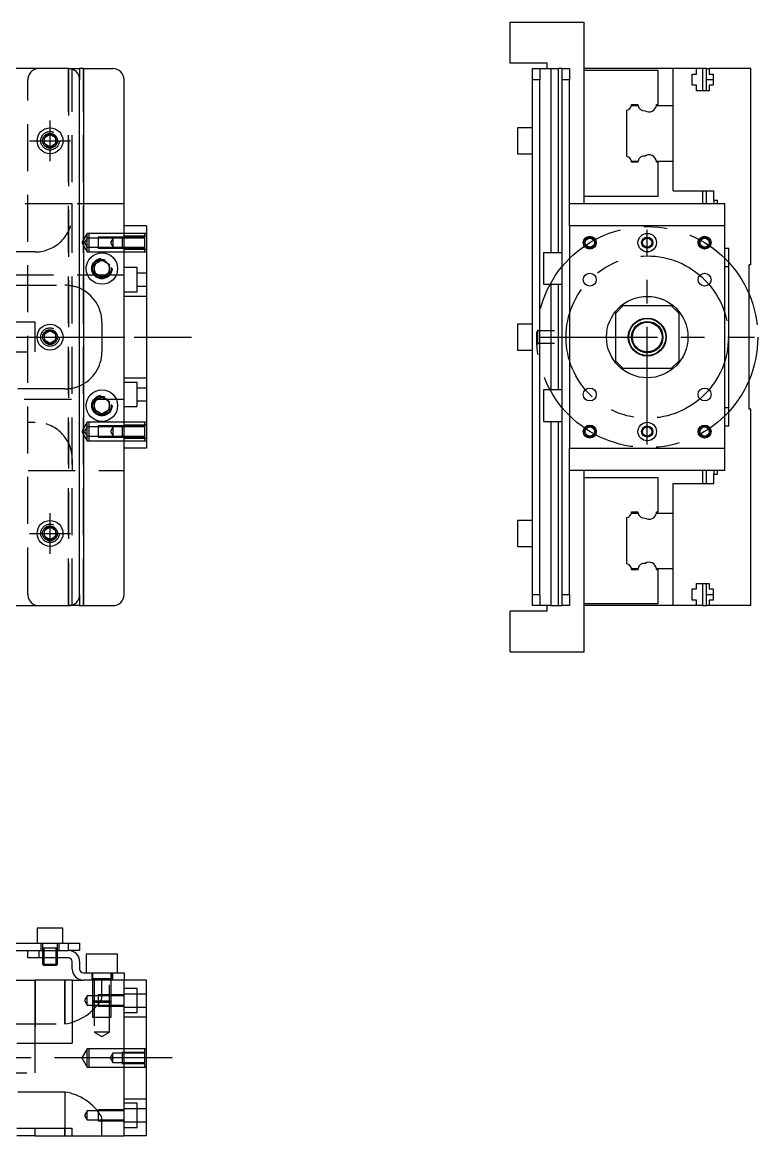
# Model space of a CAD drawing. Extents: x -14 to 557, y -282 to 87.
# Drawn here: x 358.5 to 557.1, y -215.6 to 85 of the extents above; entities that cross this region are included whole.
import ezdxf

# ---------------------------------------------------------------- set-up
doc = ezdxf.new("R2010")
doc.units = 0
doc.linetypes.add('CENTER', pattern=[50.8, 31.75, -6.35, 6.35, -6.35])
doc.linetypes.add('DASHED', pattern=[19.05, 12.7, -6.35])
doc.layers.get('0').update_dxf_attribs({"linetype": 'CONTINUOUS'})
doc.layers.add('CENTER', color=1, linetype='CENTER')

msp = doc.modelspace()

# ---------------------------------------------------------------- linework, layer by layer
at = {"color": 7, "linetype": 'CONTINUOUS'}
for p, q in [((490.25, 74), (490.25, 85)), ((490.25, 85), (510.25, 85)), ((510.25, 36), (510.25, 85)), ((371, 72.5), (3, 72.5)), ((371, 72.5), (374, 72.5)), ((374, 72.5), (374, 69.5)), ((375, 72.5), (374, 72.5)), ((375, 72.5), (375, -72.5)), ((375, 72.5), (383, 72.5)), ((500.25, 74), (490.25, 74)), ((496.25, 72.5), (498.25, 72.5)), ((496.25, 69.5), (496.25, 72.5)), ((498.25, 72.5), (498.25, 69.5)), ((498.25, 72.5), (501.25, 72.5)), ((500.25, 72.5), (500.25, 74)), ((501.25, 72.5), (501.25, 22.75)), ((501.25, 72.5), (503.25, 72.5)), ((503.25, 22.75), (503.25, 72.5)), ((504.25, 72.5), (503.25, 72.5)), ((504.25, 72.5), (506.25, 72.5)), ((504.25, 69.5), (504.25, 72.5)), ((506.25, 72.5), (506.25, 69.5)), ((534.25, 72.5), (510.25, 72.5)), ((540.55, 72.5), (534.25, 72.5)), ((534.25, 62.5), (534.25, 72.5)), ((542.25, 72.5), (540.55, 72.5)), ((540.55, 71), (540.55, 72.5)), ((542.25, 66.5), (542.25, 72.5)), ((543.25, 72.5), (542.25, 72.5)), ((543.25, 72.5), (543.95, 72.5)), ((543.25, 69.5), (543.25, 72.5)), ((543.95, 72.5), (543.95, 71)), ((555.25, 72.5), (543.95, 72.5)), ((555.25, 19.5), (555.25, 72.5)), ((374, -69.5), (374, 69.5)), ((386, -69.5), (386, 69.5)), ((498.25, 69.5), (496.25, 69.5)), ((496.25, -69.5), (496.25, 69.5)), ((498.25, -69.5), (498.25, 69.5)), ((506.25, 69.5), (504.25, 69.5)), ((504.25, -69.5), (504.25, 69.5)), ((506.25, 36), (506.25, 69.5)), ((530.25, 72), (510.25, 72)), ((530.25, 62.8), (530.25, 72)), ((539.4, 71), (540.55, 71)), ((539.4, 68), (539.4, 71)), ((545.1, 69.5), (543.25, 69.5)), ((543.25, 66.5), (543.25, 69.5)), ((543.95, 71), (545.1, 71)), ((545.1, 71), (545.1, 68)), ((540.55, 68), (539.4, 68)), ((540.55, 66.5), (540.55, 68)), ((543.95, 66.5), (540.55, 66.5)), ((543.95, 68), (543.95, 66.5)), ((545.1, 68), (543.95, 68)), ((521.75, 48.752272), (521.75, 61.247728)), ((523.002272, 62.5), (524.77668, 62.5)), ((523.047056, 62.8), (524.75, 62.8)), ((529.727372, 62.5), (534.25, 62.5)), ((529.75, 62.8), (530.25, 62.8)), ((534.25, 47.5), (534.25, 62.5)), ((534.25, 47.5), (534.25, 62.5)), ((364.5, 53.866026), (366, 54.73205)), ((366, 54.73205), (367.5, 53.866026)), ((492.25, 56.5), (492.25, 53)), ((496.25, 56.5), (492.25, 56.5)), ((364.5, 52.133974), (364.5, 53.866026)), ((366, 51.26795), (364.5, 52.133974)), ((367.5, 52.133974), (366, 51.26795)), ((367.5, 53.866026), (367.5, 52.133974)), ((492.25, 53), (492.25, 49.5)), ((492.25, 49.5), (496.25, 49.5)), ((523.002272, 47.5), (524.77668, 47.5)), ((524.75, 47.2), (523.047056, 47.2)), ((529.727372, 47.5), (534.25, 47.5)), ((530.25, 47.2), (529.75, 47.2)), ((530.25, 38), (530.25, 47.2)), ((534.25, 39.5), (534.25, 47.5)), ((534.25, 39.5), (545.25, 39.5)), ((542.25, 36), (542.25, 39.5)), ((543.25, 36), (543.25, 39.5)), ((545.25, 37), (545.25, 39.5)), ((530.25, 38), (510.25, 38)), ((545.25, 37), (546.25, 37)), ((545.25, 37), (545.25, 36)), ((546.25, 36), (546.25, 37)), ((386.005, -36), (386.005, 36)), ((506.25, 30), (506.25, 36)), ((506.25, 30), (506.25, 36)), ((548.25, 36), (506.25, 36)), ((548.25, 30), (548.25, 36)), ((392.005, 30), (386.005, 30)), ((392.005, 30), (392.005, -30)), ((506.25, 30), (506.25, -30)), ((548.25, 30), (506.25, 30)), ((548.25, -30), (548.25, 30)), ((499.25, 22.75), (499.25, 18.5)), ((504.25, 22.75), (499.25, 22.75)), ((548.25, 24), (549.25, 24)), ((549.25, -24), (549.25, 24)), ((378.005, 19.6547), (380.005, 20.809402)), ((378.005, 17.3453), (378.005, 19.6547)), ((380.005, 20.809402), (382.005, 19.6547)), ((382.005, 19.6547), (382.005, 17.3453)), ((499.25, 18.5), (499.25, 14.25)), ((549.25, 19), (548.25, 19)), ((554.75, -19.5), (554.75, 19.5)), ((555.25, 19.5), (554.75, 19.5)), ((380.005, 16.190598), (378.005, 17.3453)), ((382.005, 17.3453), (380.005, 16.190598)), ((499.25, 14.25), (504.25, 14.25)), ((501.25, 14.25), (501.25, -14.25)), ((503.25, -14.25), (503.25, 14.25)), ((520.75, 8.5), (518.75, 6.5)), ((518.75, -6.5), (518.75, 6.5)), ((520.75, 8.5), (533.75, 8.5)), ((535.75, 6.5), (533.75, 8.5)), ((535.75, 6.5), (535.75, -6.5)), ((492.25, 3.5), (492.25, 0)), ((496.25, 3.5), (492.25, 3.5)), ((364.505, 0.866026), (366.005, 1.73205)), ((364.505, -0.866026), (364.505, 0.866026)), ((366.005, 1.73205), (367.505, 0.866026)), ((367.505, 0.866026), (367.505, -0.866026)), ((492.25, 0), (492.25, -3.5)), ((497.65, 2.000006), (497.65, 1.65)), ((497.65, 2.000006), (497.65, 0)), ((497.65, 2.000006), (497.65, -2.000006)), ((497.65, 1.65), (497.65, 0)), ((498.25, 1.65), (497.65, 1.65)), ((497.65, 0), (497.65, -1.415062)), ((500.25, 1.65), (498.25, 1.65)), ((502.25, 1.65), (500.25, 1.65)), ((366.005, -1.73205), (364.505, -0.866026)), ((367.505, -0.866026), (366.005, -1.73205)), ((497.65, -1.415062), (497.65, -2.000006)), ((497.65, -1.65), (498.25, -1.65)), ((498.25, -1.65), (500.25, -1.65)), ((500.25, -1.65), (502.25, -1.65)), ((492.25, -3.5), (496.25, -3.5)), ((518.75, -6.5), (520.75, -8.5)), ((533.75, -8.5), (520.75, -8.5)), ((533.75, -8.5), (535.75, -6.5)), ((499.25, -14.25), (499.25, -18.5)), ((504.25, -14.25), (499.25, -14.25)), ((378.005, -17.3453), (380.005, -16.190598)), ((378.005, -19.6547), (378.005, -17.3453)), ((380.005, -16.190598), (382.005, -17.3453)), ((382.005, -17.3453), (382.005, -19.6547)), ((380.005, -20.809402), (378.005, -19.6547)), ((382.005, -19.6547), (380.005, -20.809402)), ((499.25, -18.5), (499.25, -22.75)), ((548.25, -19), (549.25, -19)), ((555.25, -19.5), (554.75, -19.5)), ((555.25, -72.5), (555.25, -19.5)), ((499.25, -22.75), (504.25, -22.75)), ((501.25, -22.75), (501.25, -72.5)), ((503.25, -72.5), (503.25, -22.75)), ((548.25, -24), (549.25, -24)), ((392.005, -30), (386.005, -30)), ((506.25, -36), (506.25, -30)), ((506.25, -30), (548.25, -30)), ((506.25, -36), (506.25, -30)), ((548.25, -36), (548.25, -30)), ((506.25, -69.5), (506.25, -36)), ((548.25, -36), (506.25, -36)), ((510.25, -85), (510.25, -36)), ((542.25, -39.5), (542.25, -36)), ((543.25, -39.5), (543.25, -36)), ((545.25, -36), (545.25, -37)), ((546.25, -37), (546.25, -36)), ((530.25, -38), (510.25, -38)), ((530.25, -47.2), (530.25, -38)), ((545.25, -37), (546.25, -37)), ((545.25, -39.5), (545.25, -37)), ((534.25, -39.5), (545.25, -39.5)), ((534.25, -47.5), (534.25, -39.5)), ((523.002272, -47.5), (524.77668, -47.5)), ((523.047056, -47.2), (524.75, -47.2)), ((529.727372, -47.5), (534.25, -47.5)), ((529.75, -47.2), (530.25, -47.2)), ((534.25, -62.5), (534.25, -47.5)), ((534.25, -62.5), (534.25, -47.5)), ((492.25, -49.5), (492.25, -53)), ((496.25, -49.5), (492.25, -49.5)), ((521.75, -61.247728), (521.75, -48.752272)), ((364.5, -52.133974), (366, -51.26795)), ((364.5, -53.866026), (364.5, -52.133974)), ((366, -54.73205), (364.5, -53.866026)), ((366, -51.26795), (367.5, -52.133974)), ((367.5, -53.866026), (366, -54.73205)), ((367.5, -52.133974), (367.5, -53.866026)), ((492.25, -53), (492.25, -56.5)), ((492.25, -56.5), (496.25, -56.5)), ((523.002272, -62.5), (524.77668, -62.5)), ((524.75, -62.8), (523.047056, -62.8)), ((529.727372, -62.5), (534.25, -62.5)), ((530.25, -62.8), (529.75, -62.8)), ((530.25, -72), (530.25, -62.8)), ((534.25, -72.5), (534.25, -62.5)), ((539.4, -68), (540.55, -68)), ((539.4, -71), (539.4, -68)), ((540.55, -66.5), (543.95, -66.5)), ((540.55, -68), (540.55, -66.5)), ((542.25, -72.5), (542.25, -66.5)), ((543.25, -69.5), (543.25, -66.5)), ((543.95, -66.5), (543.95, -68)), ((543.95, -68), (545.1, -68)), ((545.1, -68), (545.1, -71)), ((374, -69.5), (374, -72.5)), ((496.25, -69.5), (498.25, -69.5)), ((496.25, -72.5), (496.25, -69.5)), ((498.25, -69.5), (498.25, -72.5)), ((504.25, -69.5), (506.25, -69.5)), ((504.25, -72.5), (504.25, -69.5)), ((506.25, -69.5), (506.25, -72.5)), ((530.25, -72), (510.25, -72)), ((540.55, -71), (539.4, -71)), ((540.55, -72.5), (540.55, -71)), ((543.25, -69.5), (545.1, -69.5)), ((543.25, -72.5), (543.25, -69.5)), ((543.95, -71), (543.95, -72.5)), ((545.1, -71), (543.95, -71)), ((3, -72.5), (371, -72.5)), ((374, -72.5), (371, -72.5)), ((374, -72.5), (375, -72.5)), ((375, -72.5), (383, -72.5)), ((490.25, -85), (490.25, -74)), ((500.25, -74), (490.25, -74)), ((498.25, -72.5), (496.25, -72.5)), ((501.25, -72.5), (498.25, -72.5)), ((500.25, -74), (500.25, -72.5)), ((501.25, -72.5), (503.25, -72.5)), ((503.25, -72.5), (504.25, -72.5)), ((506.25, -72.5), (504.25, -72.5)), ((534.25, -72.5), (510.25, -72.5)), ((540.55, -72.5), (534.25, -72.5)), ((542.25, -72.5), (540.55, -72.5)), ((542.25, -72.5), (543.25, -72.5)), ((543.95, -72.5), (543.25, -72.5)), ((555.25, -72.5), (543.95, -72.5)), ((490.25, -85), (510.25, -85)), ((369.5, -159.63), (362.5, -159.63)), ((362.5, -159.63), (362.5, -163.63)), ((369.5, -163.63), (369.5, -159.63)), ((262, -163.63), (371, -163.63)), ((371, -165.63), (371, -163.63)), ((371, -163.63), (374, -163.63)), ((374, -163.63), (374, -165.63)), ((262, -165.63), (363, -165.63)), ((360, -167.63), (360, -165.63)), ((363, -167.63), (360, -167.63)), ((363, -165.63), (371, -165.63)), ((363, -165.63), (363, -167.63)), ((363, -165.63), (371, -165.63)), ((371, -167.63), (363, -167.63)), ((364, -167.63), (364, -169.28)), ((364.35, -167.63), (364.35, -169.63)), ((367.65, -169.63), (367.65, -167.63)), ((368, -169.28), (368, -167.63)), ((374, -165.63), (371, -165.63)), ((384.25, -166.63), (375.75, -166.63)), ((375.75, -166.63), (375.75, -171.63)), ((384.25, -171.63), (384.25, -166.63)), ((364, -169.28), (368, -169.28)), ((364, -169.28), (364.35, -169.63)), ((367.65, -169.63), (364.35, -169.63)), ((367.65, -169.63), (368, -169.28)), ((372, -170.63), (372, -168.63)), ((374, -168.63), (374, -170.63)), ((322, -173.63), (362, -173.63)), ((362, -190.63), (362, -173.63)), ((372, -173.63), (362, -173.63)), ((372, -173.63), (375, -173.63)), ((372, -173.63), (372, -190.63)), ((375, -171.63), (383, -171.63)), ((383, -173.63), (375, -173.63)), ((383, -173.63), (383, -171.63)), ((383, -171.63), (386, -171.63)), ((386, -173.63), (383, -173.63)), ((386, -171.63), (386, -173.63)), ((392, -173.63), (386, -173.63)), ((386, -215.63), (386, -173.63)), ((392, -173.63), (392, -215.63)), ((357, -190.63), (372, -190.63)), ((357, -213.63), (372, -213.63)), ((362, -215.63), (357, -215.63)), ((362, -215.63), (362, -213.63)), ((362, -215.63), (372, -215.63)), ((372, -215.63), (372, -213.63)), ((372, -215.63), (386, -215.63)), ((392, -215.63), (386, -215.63))]:
    msp.add_line(p, q, dxfattribs=at)
at = {"color": 3, "linetype": 'DASHED'}
for p, q in [((371, -72.5), (371, 72.5)), ((371, 72.5), (371, -72.5)), ((372, -72.5), (372, 72.5)), ((375, -72.5), (375, 72.5)), ((360, -69.5), (360, 69.5)), ((364, 53), (364.030168, 53.346066)), ((372.005, 36), (322.005, 36)), ((386.005, 36), (372.005, 36)), ((372.005, 33), (372.005, 36)), ((376.005, 28), (374.561624, 25.5)), ((376.005, 26.75), (376.005, 28)), ((376.505, 28), (376.005, 28)), ((376.505, 28), (376.505, 23)), ((386.005, 28), (376.505, 28)), ((391.505, 28), (386.005, 28)), ((392.005, 27.25), (386.005, 27.25)), ((391.505, 28), (391.505, 23)), ((392.005, 28), (391.505, 28)), ((374.561624, 25.5), (376.005, 23)), ((376.005, 26.75), (375.283312, 25.5)), ((375.283312, 25.5), (376.005, 24.25)), ((376.005, 24.25), (376.005, 26.75)), ((379.005, 26.75), (376.005, 26.75)), ((376.005, 23), (376.005, 24.25)), ((376.005, 24.25), (379.005, 24.25)), ((379.005, 26.999994), (379.005, 24.000006)), ((386.005, 26.999994), (379.005, 26.999994)), ((386.005, 26.75), (379.005, 26.75)), ((379.005, 24.25), (386.005, 24.25)), ((383.005, 26.75), (382.283312, 25.5)), ((382.283312, 25.5), (383.005, 24.25)), ((383.005, 24.25), (383.005, 26.75)), ((385.505, 26.999994), (385.505, 24.000006)), ((391.505, 26.999994), (386.005, 26.999994)), ((391.505, 26.75), (386.005, 26.75)), ((386.005, 24.25), (391.505, 24.25)), ((362.005, 23), (322.005, 23)), ((376.005, 23), (376.505, 23)), ((376.505, 23), (386.005, 23)), ((379.005, 24.000006), (386.005, 24.000006)), ((386.005, 24.000006), (391.505, 24.000006)), ((386.005, 23.75), (392.005, 23.75)), ((386.005, 23), (391.505, 23)), ((391.505, 23), (392.005, 23)), ((382.488582, 18.786038), (382.505, 18.5)), ((389.505, 18.75), (386.005, 18.75)), ((389.505, 12.25), (389.505, 18.75)), ((386.005, 16.75), (340.005, 16.75)), ((392.005, 17.25), (389.505, 17.25)), ((355.005, 14), (370.005, 14)), ((386.005, 12.25), (389.505, 12.25)), ((389.505, 13.75), (392.005, 13.75)), ((392.005, 11), (386.005, 11)), ((362.005, 4), (347.005, 4)), ((362.005, 0), (362.005, 4)), ((380.005, 4), (380.005, -4)), ((362.005, -4), (362.005, 0)), ((364.005, 0), (364.028172, 0.30356)), ((347.005, -4), (362.005, -4)), ((386.005, -11), (392.005, -11)), ((370.005, -14), (355.005, -14)), ((389.505, -12.25), (386.005, -12.25)), ((389.505, -18.75), (389.505, -12.25)), ((392.005, -13.75), (389.505, -13.75)), ((340.005, -16.75), (386.005, -16.75)), ((389.505, -17.25), (392.005, -17.25)), ((382.488582, -18.213962), (382.505, -18.5)), ((386.005, -18.75), (389.505, -18.75)), ((322.005, -23), (362.005, -23)), ((376.005, -23), (374.561624, -25.5)), ((376.005, -24.25), (376.005, -23)), ((376.505, -23), (376.005, -23)), ((376.505, -23), (376.505, -28)), ((386.005, -23), (376.505, -23)), ((379.005, -24.000006), (379.005, -26.999994)), ((386.005, -24.000006), (379.005, -24.000006)), ((385.505, -24.000006), (385.505, -26.999994)), ((391.505, -23), (386.005, -23)), ((392.005, -23.75), (386.005, -23.75)), ((391.505, -24.000006), (386.005, -24.000006)), ((391.505, -23), (391.505, -28)), ((392.005, -23), (391.505, -23)), ((374.561624, -25.5), (376.005, -28)), ((376.005, -24.25), (375.283312, -25.5)), ((375.283312, -25.5), (376.005, -26.75)), ((376.005, -26.75), (376.005, -24.25)), ((379.005, -24.25), (376.005, -24.25)), ((376.005, -28), (376.005, -26.75)), ((376.005, -26.75), (379.005, -26.75)), ((386.005, -24.25), (379.005, -24.25)), ((379.005, -26.75), (386.005, -26.75)), ((379.005, -26.999994), (386.005, -26.999994)), ((383.005, -24.25), (382.283312, -25.5)), ((382.283312, -25.5), (383.005, -26.75)), ((383.005, -26.75), (383.005, -24.25)), ((391.505, -24.25), (386.005, -24.25)), ((386.005, -26.75), (391.505, -26.75)), ((386.005, -26.999994), (391.505, -26.999994)), ((376.005, -28), (376.505, -28)), ((376.505, -28), (386.005, -28)), ((386.005, -27.25), (392.005, -27.25)), ((386.005, -28), (391.505, -28)), ((391.505, -28), (392.005, -28)), ((372.005, -33), (372.005, -36)), ((322.005, -36), (386.005, -36)), ((367.973226, -52.673844), (368, -53)), ((363.5, -163.63), (363.5, -165.63)), ((368.000006, -165.03), (363.999994, -165.03)), ((364, -163.63), (364, -167.63)), ((364.35, -165.03), (364.35, -167.63)), ((367.65, -167.63), (367.65, -165.03)), ((368, -167.63), (368, -163.63)), ((368.5, -165.63), (368.5, -163.63)), ((364.000006, -165.63), (364.000006, -167.63)), ((367.999994, -167.63), (367.999994, -165.63)), ((362, -173.63), (362, -190.63)), ((370, -173.63), (370, -185.434212)), ((370, -185.434212), (370, -173.63)), ((377.25, -171.63), (377.25, -173.63)), ((382.500006, -173.23), (377.499994, -173.23)), ((377.500006, -171.63), (377.500006, -183.63)), ((377.9, -173.23), (377.9, -187.63)), ((380, -178.364622), (380, -173.63)), ((382.1, -187.63), (382.1, -173.23)), ((382.499994, -183.63), (382.499994, -171.63)), ((382.75, -173.63), (382.75, -171.63)), ((389.5, -175.88), (386, -175.88)), ((389.5, -182.38), (389.5, -175.88)), ((376, -177.88), (375.278312, -179.13)), ((375.278312, -179.13), (376, -180.38)), ((376, -180.38), (376, -177.88)), ((379, -177.88), (376, -177.88)), ((377.5, -179.23), (379, -179.23)), ((377.5, -179.23), (377.9, -179.63)), ((379, -179.63), (377.9, -179.63)), ((379, -177.630006), (379, -180.629994)), ((386, -177.630006), (379, -177.630006)), ((386, -177.88), (379, -177.88)), ((379, -179.23), (382.5, -179.23)), ((382.1, -179.63), (379, -179.63)), ((379.840926, -178.907602), (379.9594, -178.612522)), ((379.9594, -178.612522), (380, -178.364622)), ((382.1, -179.63), (382.5, -179.23)), ((392, -177.38), (386, -177.38)), ((376, -180.38), (379, -180.38)), ((379, -180.38), (386, -180.38)), ((379, -180.629994), (386, -180.629994)), ((386, -180.88), (392, -180.88)), ((386, -182.38), (389.5, -182.38)), ((355, -185.434212), (370, -185.434212)), ((377.500006, -183.63), (382.499994, -183.63)), ((392, -183.63), (386, -183.63)), ((380, -187.63), (377.9, -187.63)), ((377.9, -187.63), (380, -188.842436)), ((382.1, -187.63), (380, -187.63)), ((380, -188.842436), (382.1, -187.63)), ((362, -198.63), (362, -190.63)), ((376, -192.13), (374.556624, -194.63)), ((376, -197.13), (376, -192.13)), ((376.5, -192.13), (376, -192.13)), ((376.5, -192.13), (376.5, -197.13)), ((386, -192.13), (376.5, -192.13)), ((391.5, -192.13), (386, -192.13)), ((391.5, -192.13), (391.5, -197.13)), ((392, -192.13), (391.5, -192.13)), ((374.556624, -194.63), (376, -197.13)), ((383, -193.38), (382.278312, -194.63)), ((382.278312, -194.63), (383, -195.88)), ((383, -195.88), (383, -193.38)), ((385.5, -193.38), (383, -193.38)), ((385.5, -193.130006), (385.5, -196.129994)), ((386, -193.130006), (385.5, -193.130006)), ((391.5, -193.38), (385.5, -193.38)), ((391.5, -193.130006), (386, -193.130006)), ((376, -197.13), (376.5, -197.13)), ((376.5, -197.13), (386, -197.13)), ((383, -195.88), (385.5, -195.88)), ((385.5, -195.88), (391.5, -195.88)), ((385.5, -196.129994), (386, -196.129994)), ((386, -196.129994), (391.5, -196.129994)), ((386, -197.13), (391.5, -197.13)), ((391.5, -197.13), (392, -197.13)), ((347, -198.63), (362, -198.63)), ((370, -203.825788), (355, -203.825788)), ((370, -203.825788), (370, -215.63)), ((386, -205.63), (392, -205.63)), ((389.5, -206.88), (386, -206.88)), ((389.5, -213.38), (389.5, -206.88)), ((376, -208.88), (375.278312, -210.13)), ((375.278312, -210.13), (376, -211.38)), ((376, -211.38), (376, -208.88)), ((379, -208.88), (376, -208.88)), ((379, -208.630006), (379, -211.629994)), ((386, -208.630006), (379, -208.630006)), ((386, -208.88), (379, -208.88)), ((379.96689, -210.673798), (379.86994, -210.41346)), ((392, -208.38), (386, -208.38)), ((376, -211.38), (379, -211.38)), ((379, -211.38), (386, -211.38)), ((379, -211.629994), (386, -211.629994)), ((380, -210.895378), (379.96689, -210.673798)), ((380, -215.63), (380, -210.895378)), ((386, -211.88), (392, -211.88)), ((386, -213.38), (389.5, -213.38)), ((370, -215.63), (370, -213.63))]:
    msp.add_line(p, q, dxfattribs=at)
at = {"color": 1, "linetype": 'CENTER'}
for p, q in [((366, 47.5), (366, 58.5)), ((360.5, 53), (371.5, 53)), ((527.25, -29), (527.25, 29)), ((498.25, 0), (556.25, 0)), ((366, -58.5), (366, -47.5)), ((360.5, -53), (371.5, -53))]:
    msp.add_line(p, q, dxfattribs=at)
at = {"color": 7, "linetype": 'CONTINUOUS'}
for centre, radius in [((366, 53), 3.5), ((511.75, 25.5), 1.75), ((527.25, 25.5), 2.5), ((542.75, 25.5), 1.75), ((511.75, 25.5), 1.25), ((527.25, 25.5), 1.25), ((542.75, 25.5), 1.25), ((380.005, 18.5), 4.25), ((511.75, 15.5), 1.75), ((542.75, 15.5), 1.75), ((527.25, 0), 11), ((366.005, 0), 3.5), ((527.25, 0), 5.125), ((527.25, 0), 5), ((527.25, 0), 4.25), ((527.25, 0), 4), ((380.005, -18.5), 4.25), ((511.75, -15.5), 1.75), ((542.75, -15.5), 1.75), ((511.75, -25.5), 1.75), ((527.25, -25.5), 2.5), ((542.75, -25.5), 1.75), ((511.75, -25.5), 1.25), ((527.25, -25.5), 1.25), ((542.75, -25.5), 1.25), ((366, -53), 3.5)]:
    msp.add_circle(centre, radius, dxfattribs=at)
at = {"color": 3, "linetype": 'DASHED'}
for centre, radius in [((366, 53), 2.5), ((366, 53), 2), ((380.005, 18.5), 2.75), ((380.005, 18.5), 2.5), ((366.005, 0), 2.5), ((366.005, 0), 2), ((380.005, -18.5), 2.75), ((380.005, -18.5), 2.5), ((366, -53), 2.5), ((366, -53), 2)]:
    msp.add_circle(centre, radius, dxfattribs=at)
at = {"color": 1, "linetype": 'CENTER'}
for radius in [29.841247, 21.92031]:
    msp.add_circle((527.25, 0), radius, dxfattribs=at)
at = {"color": 3, "linetype": 'CONTINUOUS'}
for centre in [(511.75, 25.5), (527.25, 25.5), (542.75, 25.5), (511.75, -25.5), (527.25, -25.5), (542.75, -25.5)]:
    msp.add_circle(centre, 1.5, dxfattribs=at)
at = {"color": 3, "linetype": 'DASHED'}
for centre, radius, start, end in [((363, 69.5), 3, 90, 180), ((362.005, 33), 10, 270, 0), ((370.005, 4), 10, 66.421822, 90), ((370.005, 4), 10, 0, 66.421822), ((370.005, -4), 10, 293.578178, 0), ((370.005, -4), 10, 270, 293.578178), ((362.005, -33), 10, 0, 90), ((363, -69.5), 3, 180, 270), ((367.815867, -171.458484), 14.145367, 278.88236378, 328.22318375), ((367.798725, -217.811461), 14.157848, 31.50258976, 81.05531002)]:
    msp.add_arc(centre, radius, start, end, dxfattribs=at)
at = {"color": 7, "linetype": 'CONTINUOUS'}
for centre, radius, start, end in [((371, 69.5), 3, 0, 90), ((383, 69.5), 3, 0, 90), ((521.35, 62.9), 1.7, 283.608961, 346.391039), ((521.35, 62.9), 1.7, 346.391039, 356.627713), ((526.45, 62.8), 1.7, 180, 190.164249), ((526.45, 62.8), 1.7, 190.164249, 277.540197), ((527.75, 62.8), 2, 237.42103, 351.373073), ((527.75, 62.8), 2, 351.373073, 0), ((366, 53), 1.65, 95.380023, 144.619977), ((366, 53), 1.65, 84.619977, 95.380023), ((366, 53), 1.65, 35.380023, 84.619977), ((366, 53), 1.65, 155.380023, 180), ((366, 53), 1.65, 180, 204.619977), ((366, 53), 1.65, 144.619977, 155.380023), ((366, 53), 1.65, 204.619977, 215.380023), ((366, 53), 1.65, 215.380023, 264.619977), ((366, 53), 1.65, 264.619977, 275.380023), ((366, 53), 1.65, 275.380023, 324.619977), ((366, 53), 1.65, 24.619977, 35.380023), ((366, 53), 1.65, 324.619977, 335.380023), ((366, 53), 1.65, 335.380023, 24.619977), ((521.35, 47.1), 1.7, 13.608961, 76.391039), ((526.45, 47.2), 1.7, 82.459803, 169.835751), ((527.75, 47.2), 2, 8.626927, 122.57897), ((521.35, 47.1), 1.7, 3.372287, 13.608961), ((526.45, 47.2), 1.7, 169.835751, 180), ((527.75, 47.2), 2, 0, 8.626927), ((380.005, 18.5), 2.1, 162.24721, 180), ((380.005, 18.5), 2.1, 180, 197.75279), ((380.005, 18.5), 2.1, 137.75279, 162.24721), ((380.005, 18.5), 2.1, 102.24721, 137.75279), ((380.005, 18.5), 2.1, 77.75279, 102.24721), ((380.005, 18.5), 2.1, 42.24721, 77.75279), ((380.005, 18.5), 2.1, 17.75279, 42.24721), ((380.005, 18.5), 2.1, 342.24721, 17.75279), ((380.005, 18.5), 2.1, 197.75279, 222.24721), ((380.005, 18.5), 2.1, 222.24721, 257.75279), ((380.005, 18.5), 2.1, 257.75279, 282.24721), ((380.005, 18.5), 2.1, 282.24721, 317.75279), ((380.005, 18.5), 2.1, 317.75279, 342.24721), ((366.005, 0), 1.65, 155.380023, 180), ((366.005, 0), 1.65, 180, 204.619977), ((366.005, 0), 1.65, 144.619977, 155.380023), ((366.005, 0), 1.65, 95.380023, 144.619977), ((366.005, 0), 1.65, 84.619977, 95.380023), ((366.005, 0), 1.65, 35.380023, 84.619977), ((366.005, 0), 1.65, 24.619977, 35.380023), ((366.005, 0), 1.65, 335.380023, 24.619977), ((366.005, 0), 1.65, 204.619977, 215.380023), ((366.005, 0), 1.65, 215.380023, 264.619977), ((366.005, 0), 1.65, 264.619977, 275.380023), ((366.005, 0), 1.65, 275.380023, 324.619977), ((366.005, 0), 1.65, 324.619977, 335.380023), ((380.005, -18.5), 2.1, 162.24721, 180), ((380.005, -18.5), 2.1, 137.75279, 162.24721), ((380.005, -18.5), 2.1, 102.24721, 137.75279), ((380.005, -18.5), 2.1, 77.75279, 102.24721), ((380.005, -18.5), 2.1, 42.24721, 77.75279), ((380.005, -18.5), 2.1, 17.75279, 42.24721), ((380.005, -18.5), 2.1, 342.24721, 17.75279), ((380.005, -18.5), 2.1, 180, 197.75279), ((380.005, -18.5), 2.1, 197.75279, 222.24721), ((380.005, -18.5), 2.1, 222.24721, 257.75279), ((380.005, -18.5), 2.1, 257.75279, 282.24721), ((380.005, -18.5), 2.1, 282.24721, 317.75279), ((380.005, -18.5), 2.1, 317.75279, 342.24721), ((521.35, -47.1), 1.7, 283.608961, 346.391039), ((521.35, -47.1), 1.7, 346.391039, 356.627713), ((526.45, -47.2), 1.7, 180, 190.164249), ((526.45, -47.2), 1.7, 190.164249, 277.540197), ((527.75, -47.2), 2, 237.42103, 351.373073), ((527.75, -47.2), 2, 351.373073, 0), ((366, -53), 1.65, 155.380023, 180), ((366, -53), 1.65, 180, 204.619977), ((366, -53), 1.65, 144.619977, 155.380023), ((366, -53), 1.65, 204.619977, 215.380023), ((366, -53), 1.65, 95.380023, 144.619977), ((366, -53), 1.65, 215.380023, 264.619977), ((366, -53), 1.65, 84.619977, 95.380023), ((366, -53), 1.65, 35.380023, 84.619977), ((366, -53), 1.65, 275.380023, 324.619977), ((366, -53), 1.65, 24.619977, 35.380023), ((366, -53), 1.65, 324.619977, 335.380023), ((366, -53), 1.65, 335.380023, 24.619977), ((366, -53), 1.65, 264.619977, 275.380023), ((521.35, -62.9), 1.7, 13.608961, 76.391039), ((521.35, -62.9), 1.7, 3.372287, 13.608961), ((526.45, -62.8), 1.7, 169.835751, 180), ((526.45, -62.8), 1.7, 82.459803, 169.835751), ((527.75, -62.8), 2, 8.626927, 122.57897), ((527.75, -62.8), 2, 0, 8.626927), ((371, -69.5), 3, 270, 0), ((383, -69.5), 3, 270, 0), ((371, -168.63), 3, 0, 90), ((371, -168.63), 1, 0, 90), ((375, -170.63), 3, 180, 270), ((375, -170.63), 1, 180, 270)]:
    msp.add_arc(centre, radius, start, end, dxfattribs=at)
at = {"layer": 'CENTER', "color": 1, "linetype": 'CENTER'}
for p, q in [((-13.881395, 0), (404.180498, 0)), ((-5, 0), (399, 0)), ((399, -194.63), (-5, -194.63))]:
    msp.add_line(p, q, dxfattribs=at)

doc.saveas('drawing.dxf')
